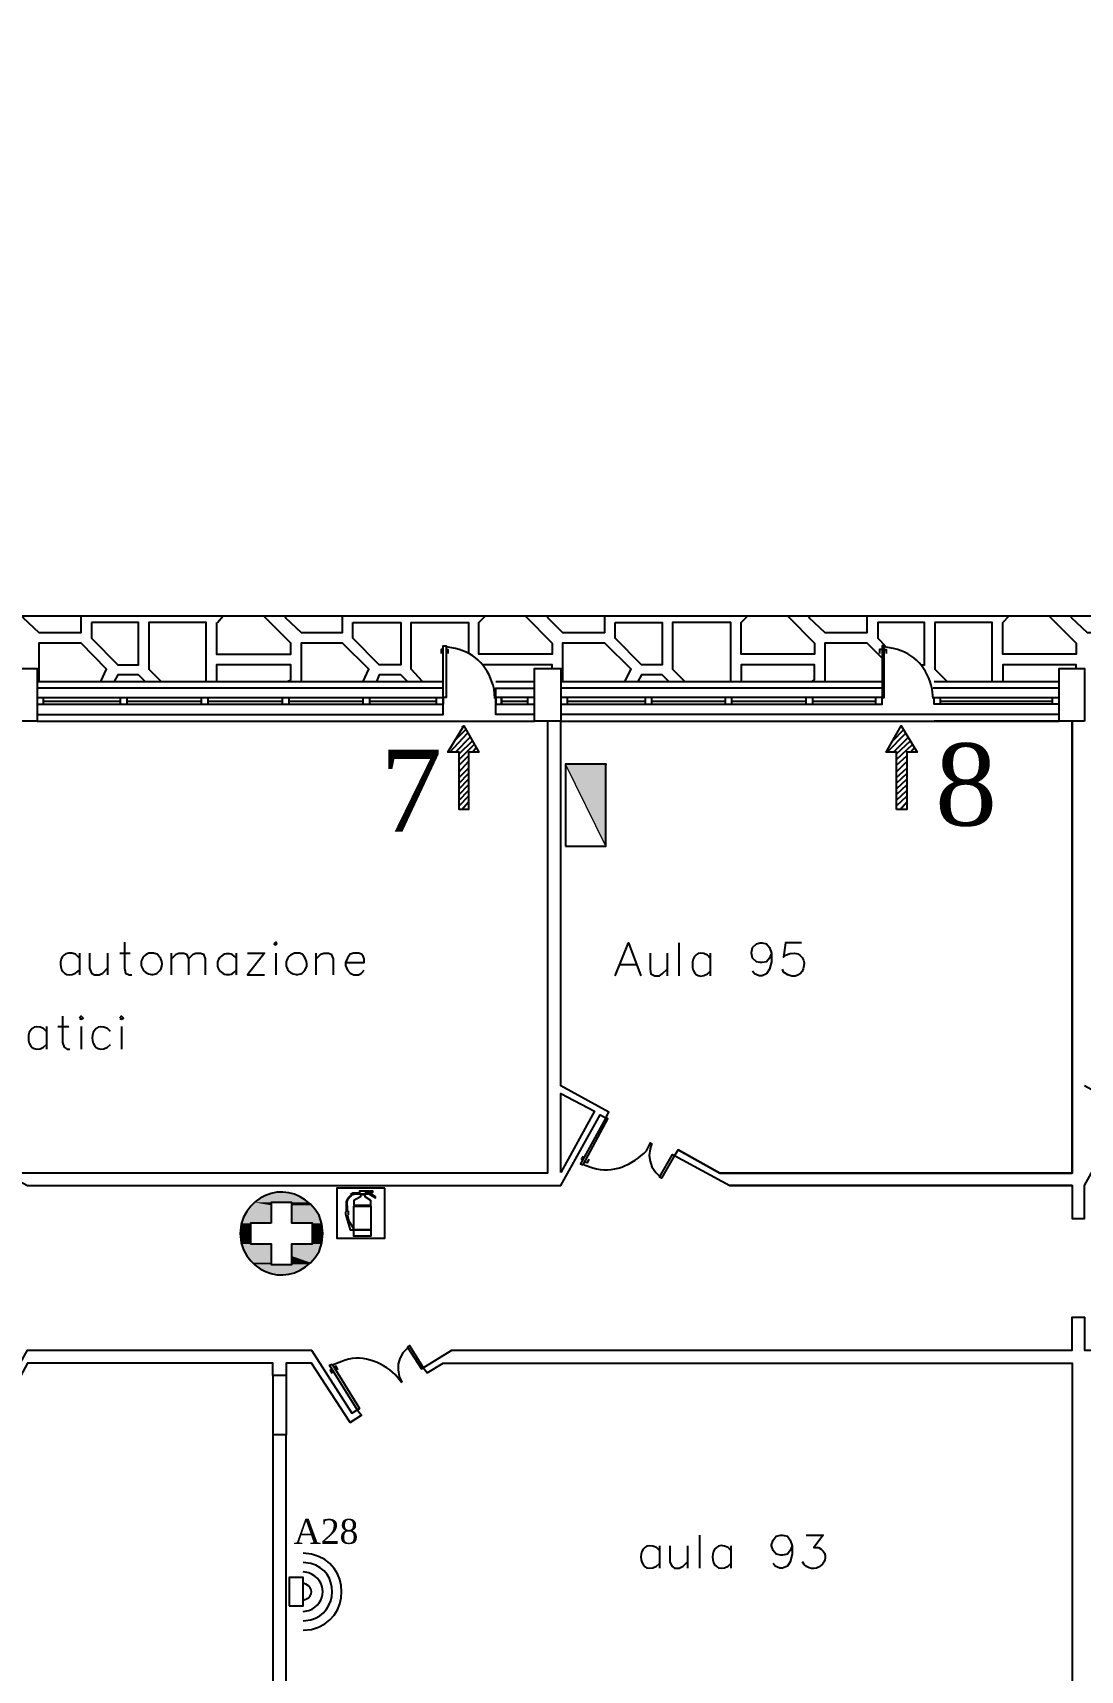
# Model space of a CAD drawing. Header units: millimetres. Extents: x 2592 to 5194, y 1172 to 2359.
# Drawn here: x 2599.062 to 2599.99, y 1179.41 to 1180.862 of the extents above; entities that cross this region are included whole.
import ezdxf

# ---------------------------------------------------------------- set-up
doc = ezdxf.new("R2010")
doc.units = ezdxf.units.MM
for name, color, linetype in [('PDF _Geometria', 7, 'Continuous'), ('PDF _Riempimenti solidi', 3, 'Continuous'), ('PDF _Testo', 7, 'Continuous')]:
    doc.layers.add(name, color=color, linetype=linetype)
doc.styles.add('PDF Times New Roman', font='times.ttf')

msp = doc.modelspace()

# ---------------------------------------------------------------- linework, layer by layer
at = {"layer": 'PDF _Geometria', "color": 8, "lineweight": 25, "true_color": 0x808080}
for points in [[(2598.9728, 1181.229), (2598.6561, 1181.229), (2598.6561, 1181.2282), (2598.6561, 1180.3449), (2600.9811, 1180.3449), (2600.9811, 1179.1949), (2598.8444, 1179.1949), (2598.8444, 1178.5799), (2600.9811, 1178.5799), (2600.9811, 1177.4307), (2598.8444, 1177.4307), (2598.8444, 1176.8149), (2598.9378, 1176.8149)], [(2599.0536, 1180.3449), (2599.0528, 1180.3432), (2599.0669, 1180.3299), (2599.1044, 1180.3299), (2599.1044, 1180.3449)], [(2599.2153, 1180.2865), (2599.2153, 1180.339), (2599.1644, 1180.339), (2599.1644, 1180.2974), (2599.1753, 1180.2865)], [(2599.2244, 1180.339), (2599.2244, 1180.3107), (2599.2903, 1180.3107), (2599.2903, 1180.3207), (2599.2661, 1180.3449)], [(2599.2253, 1180.339), (2599.2303, 1180.3449)], [(2599.2861, 1180.3449), (2599.2853, 1180.3432), (2599.2994, 1180.3299), (2599.3361, 1180.3299), (2599.3361, 1180.3449)], [(2599.4069, 1180.2865), (2599.3969, 1180.2974), (2599.3969, 1180.339), (2599.4478, 1180.339), (2599.4478, 1180.3124)], [(2599.4978, 1180.3449), (2599.5219, 1180.3207), (2599.5219, 1180.3107), (2599.4569, 1180.3107), (2599.4569, 1180.339), (2599.4628, 1180.3449)], [(2599.5178, 1180.3449), (2599.5178, 1180.3432), (2599.5311, 1180.3299), (2599.5686, 1180.3299), (2599.5686, 1180.3449)], [(2599.6803, 1180.2865), (2599.6803, 1180.339), (2599.6286, 1180.339), (2599.6286, 1180.2974), (2599.6394, 1180.2865)], [(2599.7303, 1180.3449), (2599.7544, 1180.3207), (2599.7544, 1180.3107), (2599.6894, 1180.3107), (2599.6894, 1180.339), (2599.6953, 1180.3449)], [(2599.7503, 1180.3449), (2599.7494, 1180.3432), (2599.7636, 1180.3299), (2599.8011, 1180.3299), (2599.8011, 1180.3449)], [(2599.8494, 1180.3015), (2599.8519, 1180.3015), (2599.8519, 1180.339), (2599.8103, 1180.339), (2599.8103, 1180.3249), (2599.8169, 1180.3182)], [(2599.9119, 1180.2865), (2599.9119, 1180.339), (2599.8611, 1180.339), (2599.8611, 1180.2974), (2599.8719, 1180.2865)], [(2599.9619, 1180.3449), (2599.9861, 1180.3207), (2599.9861, 1180.3107), (2599.9211, 1180.3107), (2599.9211, 1180.339), (2599.9269, 1180.3449)], [(2599.9819, 1180.3449), (2599.9819, 1180.3432), (2599.9961, 1180.3299), (2600.0328, 1180.3299), (2600.0328, 1180.3449)], [(2599.1219, 1180.2865), (2599.1269, 1180.2974), (2599.1044, 1180.3207), (2599.0669, 1180.3207), (2599.0669, 1180.2865)], [(2599.3544, 1180.2865), (2599.3594, 1180.2974), (2599.3361, 1180.3207), (2599.2994, 1180.3207), (2599.2994, 1180.2865)], [(2599.5861, 1180.2865), (2599.5919, 1180.2974), (2599.5686, 1180.3207), (2599.5311, 1180.3207), (2599.5311, 1180.2865)], [(2599.8144, 1180.3074), (2599.8011, 1180.3207), (2599.7636, 1180.3207), (2599.7636, 1180.2865)], [(2599.2869, 1180.2865), (2599.2903, 1180.2882), (2599.2903, 1180.3015), (2599.2244, 1180.3015), (2599.2244, 1180.2865)], [(2599.5219, 1180.2982), (2599.5219, 1180.3015), (2599.4611, 1180.3015)], [(2599.7519, 1180.2865), (2599.7544, 1180.2882), (2599.7544, 1180.3015), (2599.6894, 1180.3015), (2599.6894, 1180.2865)], [(2599.9861, 1180.2982), (2599.9861, 1180.3015), (2599.9211, 1180.3015), (2599.9211, 1180.2865)], [(2599.1611, 1180.2865), (2599.1553, 1180.2924), (2599.1369, 1180.2924), (2599.1336, 1180.2865)], [(2599.3936, 1180.2865), (2599.3878, 1180.2924), (2599.3686, 1180.2924), (2599.3661, 1180.2865)], [(2599.6253, 1180.2865), (2599.6194, 1180.2924), (2599.6011, 1180.2924), (2599.5978, 1180.2865)]]:
    msp.add_lwpolyline(points, dxfattribs=at)
for points in [[(2599.1136, 1180.339), (2599.1136, 1180.3249), (2599.1369, 1180.3015), (2599.1553, 1180.3015), (2599.1553, 1180.339)], [(2599.3453, 1180.339), (2599.3878, 1180.339), (2599.3878, 1180.3015), (2599.3686, 1180.3015), (2599.3453, 1180.3249)], [(2599.5778, 1180.339), (2599.6194, 1180.339), (2599.6194, 1180.3015), (2599.6011, 1180.3015), (2599.5778, 1180.3249)]]:
    msp.add_lwpolyline(points, close=True, dxfattribs=at)
at = {"layer": 'PDF _Geometria', "color": 4, "lineweight": 25}
for points in [[(2599.0653, 1180.2724), (2599.4253, 1180.2724), (2599.4253, 1180.3182), (2599.4278, 1180.3182), (2599.4278, 1180.2724), (2599.4253, 1180.2724)], [(2599.4361, 1180.3157), (2599.4278, 1180.3174)], [(2599.8244, 1180.3157), (2599.8161, 1180.3174)], [(2599.4253, 1180.3149), (2599.4236, 1180.3149), (2599.4236, 1180.3115)], [(2599.4278, 1180.3149), (2599.4294, 1180.3149), (2599.4294, 1180.3115)], [(2599.8144, 1180.3149), (2599.8119, 1180.3149), (2599.8119, 1180.3115)], [(2599.8161, 1180.3149), (2599.8178, 1180.3149), (2599.8178, 1180.3115)], [(2599.4711, 1180.2715), (2599.4703, 1180.2799)], [(2599.8594, 1180.2715), (2599.8586, 1180.2799)], [(2599.0653, 1180.2665), (2599.4253, 1180.2665), (2599.4253, 1180.2724), (2599.4253, 1180.2665)], [(2599.0711, 1180.2665), (2599.0711, 1180.2724)], [(2599.1394, 1180.269), (2599.0711, 1180.269)], [(2599.1394, 1180.2665), (2599.1394, 1180.2724)], [(2599.1453, 1180.2665), (2599.1453, 1180.2724)], [(2599.2111, 1180.269), (2599.1453, 1180.269)], [(2599.2111, 1180.2665), (2599.2111, 1180.2724)], [(2599.2169, 1180.2665), (2599.2169, 1180.2724)], [(2599.2828, 1180.269), (2599.2169, 1180.269)], [(2599.2828, 1180.2665), (2599.2828, 1180.2724)], [(2599.2886, 1180.2665), (2599.2886, 1180.2724)], [(2599.3544, 1180.269), (2599.2886, 1180.269)], [(2599.3544, 1180.2665), (2599.3544, 1180.2724)], [(2599.3603, 1180.2665), (2599.3603, 1180.2724)], [(2599.4194, 1180.269), (2599.3603, 1180.269)], [(2599.4194, 1180.2665), (2599.4194, 1180.2724)], [(2599.5061, 1180.2724), (2599.4719, 1180.2724), (2599.4719, 1180.2665), (2599.5061, 1180.2665)], [(2599.4719, 1180.2665), (2599.4719, 1180.2724)], [(2599.5003, 1180.269), (2599.4769, 1180.269)], [(2599.5003, 1180.2665), (2599.5003, 1180.2724)], [(2599.5294, 1180.2665), (2599.8144, 1180.2665), (2599.8144, 1180.2724), (2599.5294, 1180.2724)], [(2599.5353, 1180.2665), (2599.5353, 1180.2724)], [(2599.6044, 1180.269), (2599.5353, 1180.269)], [(2599.6044, 1180.2665), (2599.6044, 1180.2724)], [(2599.6103, 1180.2665), (2599.6103, 1180.2724)], [(2599.6753, 1180.269), (2599.6103, 1180.269)], [(2599.6753, 1180.2665), (2599.6753, 1180.2724)], [(2599.6811, 1180.2665), (2599.6811, 1180.2724)], [(2599.7469, 1180.269), (2599.6811, 1180.269)], [(2599.7469, 1180.2665), (2599.7469, 1180.2724)], [(2599.7528, 1180.2665), (2599.7528, 1180.2724)], [(2599.8086, 1180.269), (2599.7528, 1180.269)], [(2599.8086, 1180.2665), (2599.8086, 1180.2724)], [(2599.9711, 1180.2665), (2599.8603, 1180.2665), (2599.8603, 1180.2724), (2599.9711, 1180.2724)], [(2599.8661, 1180.2665), (2599.8661, 1180.2724)], [(2599.9653, 1180.269), (2599.8661, 1180.269)], [(2599.9653, 1180.2665), (2599.9653, 1180.2724)], [(2599.6053, 1179.8707), (2599.6094, 1179.8782)], [(2599.6103, 1179.8774), (2599.6086, 1179.8724), (2599.6078, 1179.8665), (2599.6086, 1179.8615), (2599.6103, 1179.8565), (2599.6136, 1179.8515), (2599.6169, 1179.8482)], [(2599.5494, 1179.8657), (2599.5478, 1179.8632), (2599.5486, 1179.8624)], [(2599.5503, 1179.8582), (2599.5578, 1179.8557)], [(2599.5544, 1179.8632), (2599.5528, 1179.8599), (2599.5511, 1179.8607)], [(2599.3936, 1179.6957), (2599.3894, 1179.6915), (2599.3869, 1179.6865), (2599.3853, 1179.6815), (2599.3853, 1179.6765), (2599.3861, 1179.6707), (2599.3886, 1179.6657)], [(2599.3353, 1179.684), (2599.3269, 1179.6807)], [(2599.3319, 1179.6765), (2599.3303, 1179.6799), (2599.3286, 1179.679)], [(2599.3269, 1179.6732), (2599.3253, 1179.6765), (2599.3269, 1179.6774)], [(2599.3886, 1179.6649), (2599.3828, 1179.6724)]]:
    msp.add_lwpolyline(points, dxfattribs=at)
for points in [[(2599.8161, 1180.3182), (2599.8144, 1180.3182), (2599.8144, 1180.2724), (2599.8161, 1180.2724)], [(2599.4769, 1180.2724), (2599.4769, 1180.2665)], [(2599.5494, 1179.8582), (2599.5711, 1179.899), (2599.5694, 1179.8999), (2599.5469, 1179.859)], [(2599.6303, 1179.8665), (2599.6186, 1179.8465), (2599.6169, 1179.8474), (2599.6286, 1179.8674)], [(2599.4078, 1179.6782), (2599.3953, 1179.6982), (2599.3936, 1179.6965), (2599.4061, 1179.6774)], [(2599.3269, 1179.6815), (2599.3511, 1179.6424), (2599.3494, 1179.6407), (2599.3244, 1179.6807)]]:
    msp.add_lwpolyline(points, close=True, dxfattribs=at)
at = {"layer": 'PDF _Geometria', "lineweight": 25}
for points in [[(2599.0653, 1180.2515), (2599.0419, 1180.2515), (2599.0419, 1180.2982), (2599.0653, 1180.2982)], [(2599.5294, 1180.2515), (2599.5061, 1180.2515), (2599.5061, 1180.2982), (2599.5294, 1180.2982)], [(2599.9936, 1180.2515), (2599.9711, 1180.2515), (2599.9711, 1180.2982), (2599.9936, 1180.2982)], [(2599.6703, 1179.8507), (2599.9828, 1179.8507), (2599.9828, 1180.2515), (2599.9828, 1179.8507), (2599.6703, 1179.8507), (2599.6336, 1179.8715)], [(2599.5336, 1180.1407), (2599.5694, 1180.1407), (2599.5694, 1180.2132), (2599.5336, 1180.2132)], [(2599.2753, 1180.054), (2599.2769, 1180.0532), (2599.2778, 1180.054), (2599.2769, 1180.0557)], [(2599.1028, 1179.9882), (2599.1044, 1179.9874), (2599.1061, 1179.9882), (2599.1044, 1179.9899)], [(2599.1386, 1179.9882), (2599.1403, 1179.9874), (2599.1419, 1179.9882), (2599.1403, 1179.9899)], [(2599.5294, 1179.8515), (2599.5294, 1179.9215), (2599.5594, 1179.9057)]]:
    msp.add_lwpolyline(points, close=True, dxfattribs=at)
for points in [[(2599.0653, 1180.2865), (2599.4253, 1180.2865)], [(2599.0653, 1180.2574), (2599.4253, 1180.2574), (2599.4253, 1180.2807), (2599.0653, 1180.2807)], [(2599.4719, 1180.2865), (2599.5061, 1180.2865)], [(2599.5061, 1180.2574), (2599.4719, 1180.2574), (2599.4719, 1180.2807), (2599.5061, 1180.2807)], [(2599.5294, 1180.2865), (2599.8144, 1180.2865)], [(2599.8144, 1180.2807), (2599.5294, 1180.2807)], [(2599.9711, 1180.2807), (2599.8594, 1180.2807)], [(2599.8603, 1180.2865), (2599.9711, 1180.2865)], [(2599.5178, 1180.2515), (2599.5178, 1179.8507), (2599.0478, 1179.8507), (2599.0186, 1179.8674), (2599.0153, 1179.8624), (2599.0569, 1179.8399), (2599.5294, 1179.8399), (2599.5644, 1179.9024), (2599.5694, 1179.8999), (2599.5719, 1179.9049), (2599.5294, 1179.9282), (2599.5294, 1180.2515), (2599.9711, 1180.2515), (2599.8603, 1180.2515)], [(2599.0653, 1180.2515), (2599.5061, 1180.2515)], [(2599.9711, 1180.2574), (2599.5294, 1180.2574)], [(2599.9828, 1180.2515), (2599.9828, 1179.8507), (2599.6703, 1179.8507)], [(2599.5694, 1180.2132), (2599.5703, 1180.2132)], [(2599.1428, 1180.0557), (2599.1428, 1180.0324), (2599.1436, 1180.0282), (2599.1469, 1180.0265), (2599.1494, 1180.0265)], [(2599.5778, 1180.0257), (2599.5894, 1180.0549), (2599.6003, 1180.0257)], [(2599.6344, 1180.0257), (2599.6344, 1180.0549)], [(2599.7161, 1180.0457), (2599.7144, 1180.0415), (2599.7119, 1180.0382), (2599.7078, 1180.0374), (2599.7061, 1180.0374), (2599.7028, 1180.0382), (2599.6994, 1180.0415), (2599.6986, 1180.0457), (2599.6986, 1180.0465), (2599.6994, 1180.0507), (2599.7028, 1180.054), (2599.7061, 1180.0549), (2599.7078, 1180.0549), (2599.7119, 1180.054), (2599.7144, 1180.0507), (2599.7161, 1180.0457), (2599.7161, 1180.0382), (2599.7144, 1180.0315), (2599.7119, 1180.0274), (2599.7078, 1180.0257), (2599.7053, 1180.0257), (2599.7011, 1180.0274), (2599.6994, 1180.0299)], [(2599.7428, 1180.0549), (2599.7286, 1180.0549), (2599.7269, 1180.0424), (2599.7286, 1180.044)], [(2599.1028, 1180.0415), (2599.0994, 1180.0449)], [(2599.1028, 1180.0457), (2599.1028, 1180.0265)], [(2599.1119, 1180.0457), (2599.1119, 1180.0324), (2599.1136, 1180.0282), (2599.1161, 1180.0265), (2599.1203, 1180.0265), (2599.1236, 1180.0282), (2599.1278, 1180.0324)], [(2599.1278, 1180.0457), (2599.1278, 1180.0265)], [(2599.1386, 1180.0457), (2599.1478, 1180.0457)], [(2599.1844, 1180.0265), (2599.1844, 1180.0457)], [(2599.1844, 1180.0407), (2599.1886, 1180.0449), (2599.1911, 1180.0457), (2599.1953, 1180.0457), (2599.1978, 1180.0449), (2599.1994, 1180.0407), (2599.1994, 1180.0265)], [(2599.1994, 1180.0407), (2599.2036, 1180.0449), (2599.2061, 1180.0457), (2599.2103, 1180.0457), (2599.2128, 1180.0449), (2599.2144, 1180.0407), (2599.2144, 1180.0265)], [(2599.2419, 1180.0457), (2599.2419, 1180.0265)], [(2599.2519, 1180.0457), (2599.2669, 1180.0457), (2599.2519, 1180.0265), (2599.2669, 1180.0265)], [(2599.2769, 1180.0457), (2599.2769, 1180.0265)], [(2599.3128, 1180.0265), (2599.3128, 1180.0457)], [(2599.3128, 1180.0407), (2599.3169, 1180.0449), (2599.3194, 1180.0457), (2599.3236, 1180.0457), (2599.3261, 1180.0449), (2599.3278, 1180.0407), (2599.3278, 1180.0265)], [(2599.3386, 1180.0374), (2599.3553, 1180.0374), (2599.3553, 1180.0407), (2599.3544, 1180.0432), (2599.3528, 1180.0449), (2599.3503, 1180.0457), (2599.3461, 1180.0457), (2599.3428, 1180.0449), (2599.3403, 1180.0415), (2599.3386, 1180.0374), (2599.3386, 1180.0349), (2599.3403, 1180.0307), (2599.3428, 1180.0282), (2599.3461, 1180.0265), (2599.3503, 1180.0265), (2599.3528, 1180.0282), (2599.3553, 1180.0307)], [(2599.6086, 1180.0457), (2599.6086, 1180.0315), (2599.6094, 1180.0274), (2599.6128, 1180.0257), (2599.6169, 1180.0257), (2599.6194, 1180.0274), (2599.6236, 1180.0315)], [(2599.6236, 1180.0457), (2599.6236, 1180.0257)], [(2599.6619, 1180.0415), (2599.6594, 1180.044)], [(2599.6619, 1180.0457), (2599.6619, 1180.0257)], [(2599.0994, 1180.0282), (2599.1028, 1180.0307)], [(2599.5819, 1180.0357), (2599.5961, 1180.0357)], [(2599.6594, 1180.0274), (2599.6619, 1180.0299)], [(2599.7269, 1180.029), (2599.7261, 1180.0315)], [(2599.0878, 1179.9899), (2599.0878, 1179.9665), (2599.0894, 1179.9624), (2599.0919, 1179.9607), (2599.0944, 1179.9607)], [(2599.0736, 1179.9765), (2599.0711, 1179.979)], [(2599.0736, 1179.9807), (2599.0736, 1179.9607)], [(2599.0836, 1179.9807), (2599.0936, 1179.9807)], [(2599.1044, 1179.9807), (2599.1044, 1179.9607)], [(2599.1303, 1179.9765), (2599.1278, 1179.979)], [(2599.1403, 1179.9807), (2599.1403, 1179.9607)], [(2599.0711, 1179.9624), (2599.0736, 1179.9649)], [(2599.1278, 1179.9624), (2599.1303, 1179.9649)], [(2599.6303, 1179.8665), (2599.6794, 1179.8399), (2599.9828, 1179.8399), (2599.9828, 1179.8107), (2599.9936, 1179.8107), (2599.9936, 1179.8399), (2600.0286, 1179.9024), (2600.0336, 1179.8999), (2600.0361, 1179.9049), (2599.9936, 1179.9282)], [(2599.6336, 1179.8715), (2599.6303, 1179.8665), (2599.6794, 1179.8399), (2599.9828, 1179.8399), (2599.6794, 1179.8399)], [(2599.4061, 1179.6774), (2599.4328, 1179.694), (2599.9828, 1179.694), (2599.9828, 1179.7232), (2599.9936, 1179.7232), (2599.9936, 1179.694), (2600.0169, 1179.694), (2600.0536, 1179.6382), (2600.0603, 1179.6424)], [(2599.3494, 1179.6407), (2599.3528, 1179.6365), (2599.3428, 1179.6299), (2599.3086, 1179.6824), (2599.2861, 1179.6824), (2599.2861, 1179.6715), (2599.2744, 1179.6715), (2599.2744, 1179.6824), (2599.0569, 1179.6824), (2599.0269, 1179.6274), (2599.0169, 1179.6332), (2599.0194, 1179.6382), (2599.0244, 1179.6357), (2599.0569, 1179.694), (2599.3086, 1179.694), (2599.3444, 1179.6382), (2599.3511, 1179.6424)], [(2599.4078, 1179.6782), (2599.4111, 1179.674), (2599.4253, 1179.6824), (2599.9828, 1179.6824), (2599.9828, 1179.2882)], [(2599.2744, 1179.6715), (2599.2744, 1179.619)], [(2599.2861, 1179.6715), (2599.2861, 1179.619)], [(2599.3428, 1179.6299), (2599.3528, 1179.6365)], [(2599.2861, 1179.2882), (2599.2861, 1179.619), (2599.2744, 1179.619), (2599.2744, 1179.2882)], [(2599.6169, 1179.5165), (2599.6144, 1179.519)], [(2599.6169, 1179.5207), (2599.6169, 1179.5007)], [(2599.6261, 1179.5207), (2599.6261, 1179.5065), (2599.6278, 1179.5024), (2599.6303, 1179.5007), (2599.6344, 1179.5007), (2599.6378, 1179.5024), (2599.6419, 1179.5065)], [(2599.6419, 1179.5207), (2599.6419, 1179.5007)], [(2599.6528, 1179.5007), (2599.6528, 1179.5299)], [(2599.6803, 1179.5165), (2599.6778, 1179.519)], [(2599.6803, 1179.5207), (2599.6803, 1179.5007)], [(2599.7344, 1179.5207), (2599.7328, 1179.5165), (2599.7303, 1179.5132), (2599.7261, 1179.5124), (2599.7244, 1179.5124), (2599.7203, 1179.5132), (2599.7178, 1179.5165), (2599.7161, 1179.5207), (2599.7161, 1179.5215), (2599.7178, 1179.5257), (2599.7203, 1179.529), (2599.7244, 1179.5299), (2599.7261, 1179.5299), (2599.7303, 1179.529), (2599.7328, 1179.5257), (2599.7344, 1179.5207), (2599.7344, 1179.5132), (2599.7328, 1179.5065), (2599.7303, 1179.5024), (2599.7261, 1179.5007), (2599.7236, 1179.5007), (2599.7194, 1179.5024), (2599.7178, 1179.5049)], [(2599.7469, 1179.5299), (2599.7619, 1179.5299), (2599.7536, 1179.519), (2599.7578, 1179.519)], [(2599.6144, 1179.5024), (2599.6169, 1179.5049)], [(2599.6778, 1179.5024), (2599.6803, 1179.5049)], [(2599.7453, 1179.504), (2599.7436, 1179.5065)]]:
    msp.add_lwpolyline(points, dxfattribs=at)
at = {"layer": 'PDF _Geometria', "color": 3, "lineweight": 25}
for points in [[(2599.4478, 1180.224), (2599.4478, 1180.1732), (2599.4394, 1180.1732), (2599.4394, 1180.224), (2599.4294, 1180.224), (2599.4436, 1180.2474), (2599.4569, 1180.224)], [(2599.8269, 1180.1732), (2599.8269, 1180.224), (2599.8178, 1180.224), (2599.8311, 1180.2474), (2599.8453, 1180.224), (2599.8361, 1180.224), (2599.8361, 1180.1732)], [(2599.2728, 1179.8065), (2599.2544, 1179.8065), (2599.2544, 1179.7882), (2599.2728, 1179.7882), (2599.2728, 1179.7699), (2599.2911, 1179.7699), (2599.2911, 1179.7882), (2599.3094, 1179.7882), (2599.3094, 1179.8065), (2599.2911, 1179.8065), (2599.2911, 1179.8249), (2599.2728, 1179.8249)]]:
    msp.add_lwpolyline(points, close=True, dxfattribs=at)
for points in [[(2599.4353, 1180.234), (2599.4453, 1180.244)], [(2599.4419, 1180.2465), (2599.4436, 1180.2474)], [(2599.8236, 1180.234), (2599.8336, 1180.244)], [(2599.8303, 1180.2465), (2599.8319, 1180.2474)], [(2599.4311, 1180.224), (2599.4469, 1180.2407)], [(2599.4361, 1180.224), (2599.4494, 1180.2374)], [(2599.4394, 1180.2224), (2599.4511, 1180.234)], [(2599.4394, 1180.2174), (2599.4528, 1180.2307)], [(2599.8186, 1180.224), (2599.8353, 1180.2407)], [(2599.8244, 1180.224), (2599.8378, 1180.2374)], [(2599.8269, 1180.2224), (2599.8394, 1180.234)], [(2599.8269, 1180.2174), (2599.8411, 1180.2307)], [(2599.4394, 1180.2124), (2599.4478, 1180.2207)], [(2599.4394, 1180.2065), (2599.4478, 1180.2157)], [(2599.4511, 1180.224), (2599.4544, 1180.2282)], [(2599.4561, 1180.224), (2599.4569, 1180.2249)], [(2599.8269, 1180.2124), (2599.8361, 1180.2207)], [(2599.8269, 1180.2065), (2599.8361, 1180.2157)], [(2599.8394, 1180.224), (2599.8428, 1180.2282)], [(2599.8444, 1180.224), (2599.8453, 1180.2249)], [(2599.4394, 1180.2015), (2599.4478, 1180.2099)], [(2599.4394, 1180.1965), (2599.4478, 1180.2049)], [(2599.4394, 1180.1915), (2599.4478, 1180.1999)], [(2599.8269, 1180.2015), (2599.8361, 1180.2099)], [(2599.8269, 1180.1965), (2599.8361, 1180.2049)], [(2599.8269, 1180.1915), (2599.8361, 1180.1999)], [(2599.4394, 1180.1865), (2599.4478, 1180.1949)], [(2599.4394, 1180.1815), (2599.4478, 1180.1899)], [(2599.8269, 1180.1865), (2599.8361, 1180.1949)], [(2599.8269, 1180.1815), (2599.8361, 1180.1899)], [(2599.4394, 1180.1765), (2599.4478, 1180.1849)], [(2599.4419, 1180.1732), (2599.4478, 1180.1799)], [(2599.4469, 1180.1732), (2599.4478, 1180.174)], [(2599.8269, 1180.1765), (2599.8361, 1180.1849)], [(2599.8303, 1180.1732), (2599.8361, 1180.1799)], [(2599.8353, 1180.1732), (2599.8361, 1180.174)], [(2599.3153, 1179.7815), (2599.3178, 1179.789), (2599.3186, 1179.7974), (2599.3178, 1179.8057), (2599.3153, 1179.8132)], [(2599.2461, 1179.8057), (2599.2453, 1179.7974), (2599.2461, 1179.789)]]:
    msp.add_lwpolyline(points, dxfattribs=at)
at = {"layer": 'PDF _Geometria', "lineweight": 0}
msp.add_lwpolyline([(2599.5336, 1180.2132), (2599.5694, 1180.2132), (2599.5694, 1180.1407)], close=True, dxfattribs=at)
at = {"layer": 'PDF _Geometria', "lineweight": 25}
for points in [[(2599.1719, 1180.0449), (2599.1686, 1180.0457), (2599.1644, 1180.0457, 1.118564), (2599.1719, 1180.0282)], [(2599.3003, 1180.0449), (2599.2978, 1180.0457), (2599.2936, 1180.0457, 1.181123), (2599.3003, 1180.0282)]]:
    msp.add_lwpolyline(points, format="xyb", dxfattribs=at)
at = {"layer": 'PDF _Geometria', "color": 1, "lineweight": 25, "true_color": 0xf00000}
for points in [[(2599.3736, 1179.8374), (2599.3311, 1179.8374), (2599.3311, 1179.7932), (2599.3736, 1179.7932)], [(2599.3519, 1179.8315), (2599.3519, 1179.8299), (2599.3461, 1179.8265), (2599.3461, 1179.8224), (2599.3611, 1179.8224), (2599.3611, 1179.8265), (2599.3561, 1179.8299), (2599.3561, 1179.8315)], [(2599.3461, 1179.8215), (2599.3611, 1179.8215), (2599.3611, 1179.8007), (2599.3461, 1179.8007)], [(2599.3461, 1179.8007), (2599.3611, 1179.8007), (2599.3611, 1179.7949), (2599.3461, 1179.7949)]]:
    msp.add_lwpolyline(points, close=True, dxfattribs=at)
for points in [[(2599.3403, 1179.8282), (2599.3394, 1179.8257), (2599.3394, 1179.824), (2599.3394, 1179.8165)], [(2599.3428, 1179.8307), (2599.3411, 1179.829), (2599.3403, 1179.8274)], [(2599.3444, 1179.8315), (2599.3469, 1179.8324), (2599.3594, 1179.8324), (2599.3653, 1179.829), (2599.3653, 1179.8299), (2599.3603, 1179.8332), (2599.3561, 1179.8332), (2599.3619, 1179.834), (2599.3628, 1179.834), (2599.3628, 1179.8349), (2599.3511, 1179.8349), (2599.3511, 1179.8332), (2599.3469, 1179.8332), (2599.3453, 1179.8332), (2599.3428, 1179.8315)], [(2599.3386, 1179.8165), (2599.3386, 1179.8149), (2599.3394, 1179.8124), (2599.3428, 1179.8007), (2599.3461, 1179.8007), (2599.3461, 1179.8015), (2599.3419, 1179.8082), (2599.3403, 1179.814)], [(2599.3403, 1179.8165), (2599.3403, 1179.8215)], [(2599.3411, 1179.8174), (2599.3411, 1179.814)]]:
    msp.add_lwpolyline(points, dxfattribs=at)
at = {"layer": 'PDF _Geometria', "color": 6, "lineweight": 25}
for points in [[(2599.3086, 1179.5132), (2599.3011, 1179.514)], [(2599.3078, 1179.5049), (2599.3011, 1179.5057)], [(2599.3061, 1179.4965), (2599.3011, 1179.4974)], [(2599.3036, 1179.4865), (2599.3011, 1179.4874)], [(2599.3011, 1179.4724), (2599.3036, 1179.4732)], [(2599.3011, 1179.4624), (2599.3061, 1179.4632)], [(2599.3011, 1179.454), (2599.3078, 1179.4549)], [(2599.3011, 1179.4457), (2599.3086, 1179.4465)]]:
    msp.add_lwpolyline(points, dxfattribs=at)
msp.add_lwpolyline([(2599.2886, 1179.4674), (2599.3011, 1179.4674), (2599.3011, 1179.4924), (2599.2886, 1179.4924)], close=True, dxfattribs=at)
at = {"layer": 'PDF _Geometria', "lineweight": 25}
msp.add_arc((2599.2344, 1180.0361), 0.00925, 35.8377, 324.1623, dxfattribs=at)
at = {"layer": 'PDF _Geometria', "color": 4, "lineweight": 25}
for points in [[(2599.4703, 1180.2799), (2599.4663, 1180.2977), (2599.4545, 1180.3122), (2599.4361, 1180.3157)], [(2599.8586, 1180.2799), (2599.8547, 1180.2977), (2599.8429, 1180.3122), (2599.8244, 1180.3157)], [(2599.5578, 1179.8557), (2599.575, 1179.8499), (2599.5934, 1179.8581), (2599.6053, 1179.8707)], [(2599.3828, 1179.6724), (2599.3704, 1179.6838), (2599.3516, 1179.6911), (2599.3353, 1179.684)]]:
    msp.add_open_spline(points, degree=3, dxfattribs=at)
at = {"layer": 'PDF _Geometria', "lineweight": 25}
for points in [[(2599.0994, 1180.0449), (2599.0803, 1180.0523), (2599.0827, 1180.019), (2599.0994, 1180.0282)], [(2599.1719, 1180.0282), (2599.1783, 1180.0332), (2599.1769, 1180.0395), (2599.1719, 1180.0449)], [(2599.3003, 1180.0282), (2599.3066, 1180.0332), (2599.3052, 1180.0395), (2599.3003, 1180.0449)], [(2599.6594, 1180.044), (2599.6416, 1180.0547), (2599.6416, 1180.0167), (2599.6594, 1180.0274)], [(2599.7286, 1180.044), (2599.7533, 1180.0544), (2599.7482, 1180.0133), (2599.7269, 1180.029)], [(2599.0711, 1179.979), (2599.0531, 1179.9884), (2599.0531, 1179.953), (2599.0711, 1179.9624)], [(2599.1278, 1179.979), (2599.1098, 1179.9884), (2599.1098, 1179.953), (2599.1278, 1179.9624)], [(2599.6144, 1179.519), (2599.5957, 1179.5287), (2599.5958, 1179.4928), (2599.6144, 1179.5024)], [(2599.6778, 1179.519), (2599.6592, 1179.5289), (2599.6592, 1179.4925), (2599.6778, 1179.5024)], [(2599.7578, 1179.519), (2599.7731, 1179.5121), (2599.756, 1179.4921), (2599.7453, 1179.504)]]:
    msp.add_open_spline(points, degree=3, dxfattribs=at)
at = {"layer": 'PDF _Geometria', "color": 3, "lineweight": 25}
for points in [[(2599.3153, 1179.8132), (2599.2977, 1179.8445), (2599.2562, 1179.8395), (2599.2461, 1179.8057)], [(2599.2461, 1179.789), (2599.2562, 1179.7553), (2599.2977, 1179.7502), (2599.3153, 1179.7815)]]:
    msp.add_open_spline(points, degree=3, dxfattribs=at)
at = {"layer": 'PDF _Geometria', "color": 1, "lineweight": 25, "true_color": 0xf00000}
msp.add_open_spline([(2599.3403, 1179.8215), (2599.3399, 1179.8273), (2599.3404, 1179.8279), (2599.3444, 1179.8315)], degree=3, dxfattribs=at)
at = {"layer": 'PDF _Geometria', "color": 6, "lineweight": 25}
for points in [[(2599.3078, 1179.4549), (2599.3326, 1179.4611), (2599.3339, 1179.4982), (2599.3078, 1179.5049)], [(2599.3086, 1179.4465), (2599.3441, 1179.4546), (2599.3441, 1179.5052), (2599.3086, 1179.5132)], [(2599.3061, 1179.4632), (2599.3227, 1179.469), (2599.3227, 1179.4908), (2599.3061, 1179.4965)], [(2599.3036, 1179.4732), (2599.3101, 1179.4766), (2599.3101, 1179.4831), (2599.3036, 1179.4865)]]:
    msp.add_open_spline(points, degree=3, dxfattribs=at)
at = {"layer": 'PDF _Riempimenti solidi', "color": 7, "lineweight": 0, "transparency": 33554559}
msp.add_solid([(2599.5336, 1180.2132), (2599.5694, 1180.2132), (2599.5694, 1180.1407)], dxfattribs=at)
at = {"layer": 'PDF _Riempimenti solidi', "lineweight": 25, "transparency": 33554559}
for points in [[(2599.2578, 1179.8249), (2599.2728, 1179.8224), (2599.2544, 1179.8224)], [(2599.2594, 1179.8265), (2599.3061, 1179.8249), (2599.2578, 1179.8249)], [(2599.2578, 1179.8249), (2599.2728, 1179.8249), (2599.2728, 1179.8224)], [(2599.2653, 1179.8307), (2599.3036, 1179.8265), (2599.2594, 1179.8265)], [(2599.2594, 1179.8265), (2599.3036, 1179.8265), (2599.3061, 1179.8249)], [(2599.2719, 1179.8332), (2599.2986, 1179.8307), (2599.2653, 1179.8307)], [(2599.2653, 1179.8307), (2599.2986, 1179.8307), (2599.3036, 1179.8265)], [(2599.2786, 1179.834), (2599.2919, 1179.8332), (2599.2719, 1179.8332)], [(2599.2719, 1179.8332), (2599.2919, 1179.8332), (2599.2986, 1179.8307)], [(2599.2786, 1179.834), (2599.2853, 1179.834), (2599.2919, 1179.8332)], [(2599.2911, 1179.8249), (2599.3086, 1179.8224), (2599.2911, 1179.8224)], [(2599.2911, 1179.8249), (2599.3061, 1179.8249), (2599.3086, 1179.8224)], [(2599.2478, 1179.8107), (2599.2728, 1179.8065), (2599.2461, 1179.8065)], [(2599.2503, 1179.8165), (2599.2728, 1179.8107), (2599.2478, 1179.8107)], [(2599.2478, 1179.8107), (2599.2728, 1179.8107), (2599.2728, 1179.8065)], [(2599.2544, 1179.8224), (2599.2728, 1179.8165), (2599.2503, 1179.8165)], [(2599.2503, 1179.8165), (2599.2728, 1179.8165), (2599.2728, 1179.8107)], [(2599.2544, 1179.8224), (2599.2728, 1179.8224), (2599.2728, 1179.8165)], [(2599.2911, 1179.8224), (2599.3128, 1179.8165), (2599.2911, 1179.8165)], [(2599.2911, 1179.8224), (2599.3086, 1179.8224), (2599.3128, 1179.8165)], [(2599.2911, 1179.8165), (2599.3161, 1179.8107), (2599.2911, 1179.8107)], [(2599.2911, 1179.8165), (2599.3128, 1179.8165), (2599.3161, 1179.8107)], [(2599.2911, 1179.8107), (2599.3169, 1179.8065), (2599.2911, 1179.8065)], [(2599.2911, 1179.8107), (2599.3161, 1179.8107), (2599.3169, 1179.8065)], [(2599.2461, 1179.804), (2599.2544, 1179.7974), (2599.2453, 1179.7974)], [(2599.2453, 1179.7974), (2599.2544, 1179.7907), (2599.2461, 1179.7907)], [(2599.2453, 1179.7974), (2599.2544, 1179.7974), (2599.2544, 1179.7907)], [(2599.2461, 1179.8065), (2599.2544, 1179.804), (2599.2461, 1179.804)], [(2599.2461, 1179.8065), (2599.2544, 1179.8065), (2599.2544, 1179.804)], [(2599.2461, 1179.804), (2599.2544, 1179.804), (2599.2544, 1179.7974)], [(2599.3094, 1179.8065), (2599.3178, 1179.804), (2599.3094, 1179.804)], [(2599.3094, 1179.8065), (2599.3169, 1179.8065), (2599.3178, 1179.804)], [(2599.3094, 1179.804), (2599.3186, 1179.7974), (2599.3094, 1179.7974)], [(2599.3094, 1179.804), (2599.3178, 1179.804), (2599.3186, 1179.7974)], [(2599.3094, 1179.7974), (2599.3178, 1179.7907), (2599.3094, 1179.7907)], [(2599.3094, 1179.7974), (2599.3186, 1179.7974), (2599.3178, 1179.7907)], [(2599.2461, 1179.7907), (2599.2544, 1179.7882), (2599.2461, 1179.7882)], [(2599.2461, 1179.7907), (2599.2544, 1179.7907), (2599.2544, 1179.7882)], [(2599.2461, 1179.7882), (2599.2728, 1179.7832), (2599.2478, 1179.7832)], [(2599.2461, 1179.7882), (2599.2728, 1179.7882), (2599.2728, 1179.7832)], [(2599.2478, 1179.7832), (2599.2728, 1179.7774), (2599.2511, 1179.7774)], [(2599.2478, 1179.7832), (2599.2728, 1179.7832), (2599.2728, 1179.7774)], [(2599.2911, 1179.7882), (2599.3161, 1179.7832), (2599.2911, 1179.7832)], [(2599.2911, 1179.7882), (2599.3169, 1179.7882), (2599.3161, 1179.7832)], [(2599.2911, 1179.7832), (2599.3128, 1179.7774), (2599.2911, 1179.7774)], [(2599.2911, 1179.7832), (2599.3161, 1179.7832), (2599.3128, 1179.7774)], [(2599.3094, 1179.7907), (2599.3169, 1179.7882), (2599.3094, 1179.7882)], [(2599.3094, 1179.7907), (2599.3178, 1179.7907), (2599.3169, 1179.7882)], [(2599.2511, 1179.7774), (2599.2728, 1179.7715), (2599.2561, 1179.7715)], [(2599.2511, 1179.7774), (2599.2728, 1179.7774), (2599.2728, 1179.7715)], [(2599.2561, 1179.7715), (2599.2728, 1179.7699), (2599.2578, 1179.7699)], [(2599.2561, 1179.7715), (2599.2728, 1179.7715), (2599.2728, 1179.7699)], [(2599.2578, 1179.7699), (2599.3019, 1179.7665), (2599.2611, 1179.7665)], [(2599.2578, 1179.7699), (2599.3061, 1179.7699), (2599.3019, 1179.7665)], [(2599.2611, 1179.7665), (2599.2961, 1179.7632), (2599.2678, 1179.7632)], [(2599.2611, 1179.7665), (2599.3019, 1179.7665), (2599.2961, 1179.7632)], [(2599.2911, 1179.7774), (2599.3078, 1179.7715), (2599.2911, 1179.7715)], [(2599.2911, 1179.7774), (2599.3128, 1179.7774), (2599.3078, 1179.7715)], [(2599.2911, 1179.7715), (2599.3061, 1179.7699), (2599.2911, 1179.7699)], [(2599.2911, 1179.7715), (2599.3078, 1179.7715), (2599.3061, 1179.7699)], [(2599.2678, 1179.7632), (2599.2886, 1179.7615), (2599.2744, 1179.7615)], [(2599.2678, 1179.7632), (2599.2961, 1179.7632), (2599.2886, 1179.7615)], [(2599.2744, 1179.7615), (2599.2886, 1179.7615), (2599.2819, 1179.7607)]]:
    msp.add_solid(points, dxfattribs=at)

# ---------------------------------------------------------------- texts
at = {"layer": 'PDF _Testo', "char_height": 0.0728, "attachment_point": 7, "style": 'PDF Times New Roman'}
for s, insert in [('8', (2599.8611, 1180.1578)), ('7', (2599.3694, 1180.1534))]:
    msp.add_mtext(s, dxfattribs=dict(at, insert=insert))
at = {"layer": 'PDF _Testo', "color": 6, "insert": (2599.2928, 1179.522), "char_height": 0.02201, "attachment_point": 7, "style": 'PDF Times New Roman'}
msp.add_mtext('A28', dxfattribs=at)

doc.saveas('drawing.dxf')
